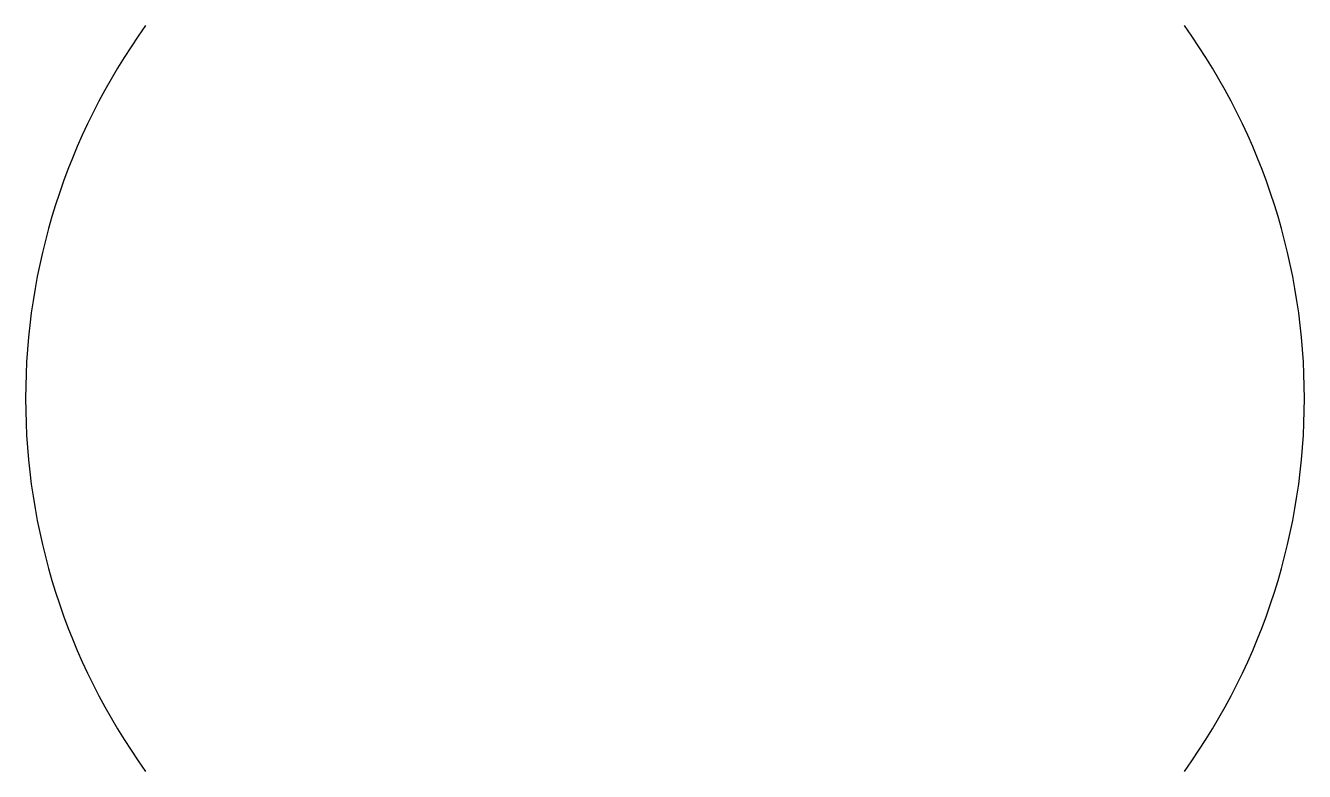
# Model space of a CAD drawing. Header units: millimetres. Extents: x -12 to 12, y -7 to 7.
import ezdxf

# ---------------------------------------------------------------- set-up
doc = ezdxf.new("R2010")
doc.units = ezdxf.units.MM
doc.header["$MEASUREMENT"] = 0

msp = doc.modelspace()

# ---------------------------------------------------------------- linework, layer by layer
at = {"linetype": 'Continuous'}
for start, end in [(144.3147, 215.6853), (324.3147, 35.6853)]:
    msp.add_arc((0, 0), 12, start, end, dxfattribs=at)

doc.saveas('drawing.dxf')
